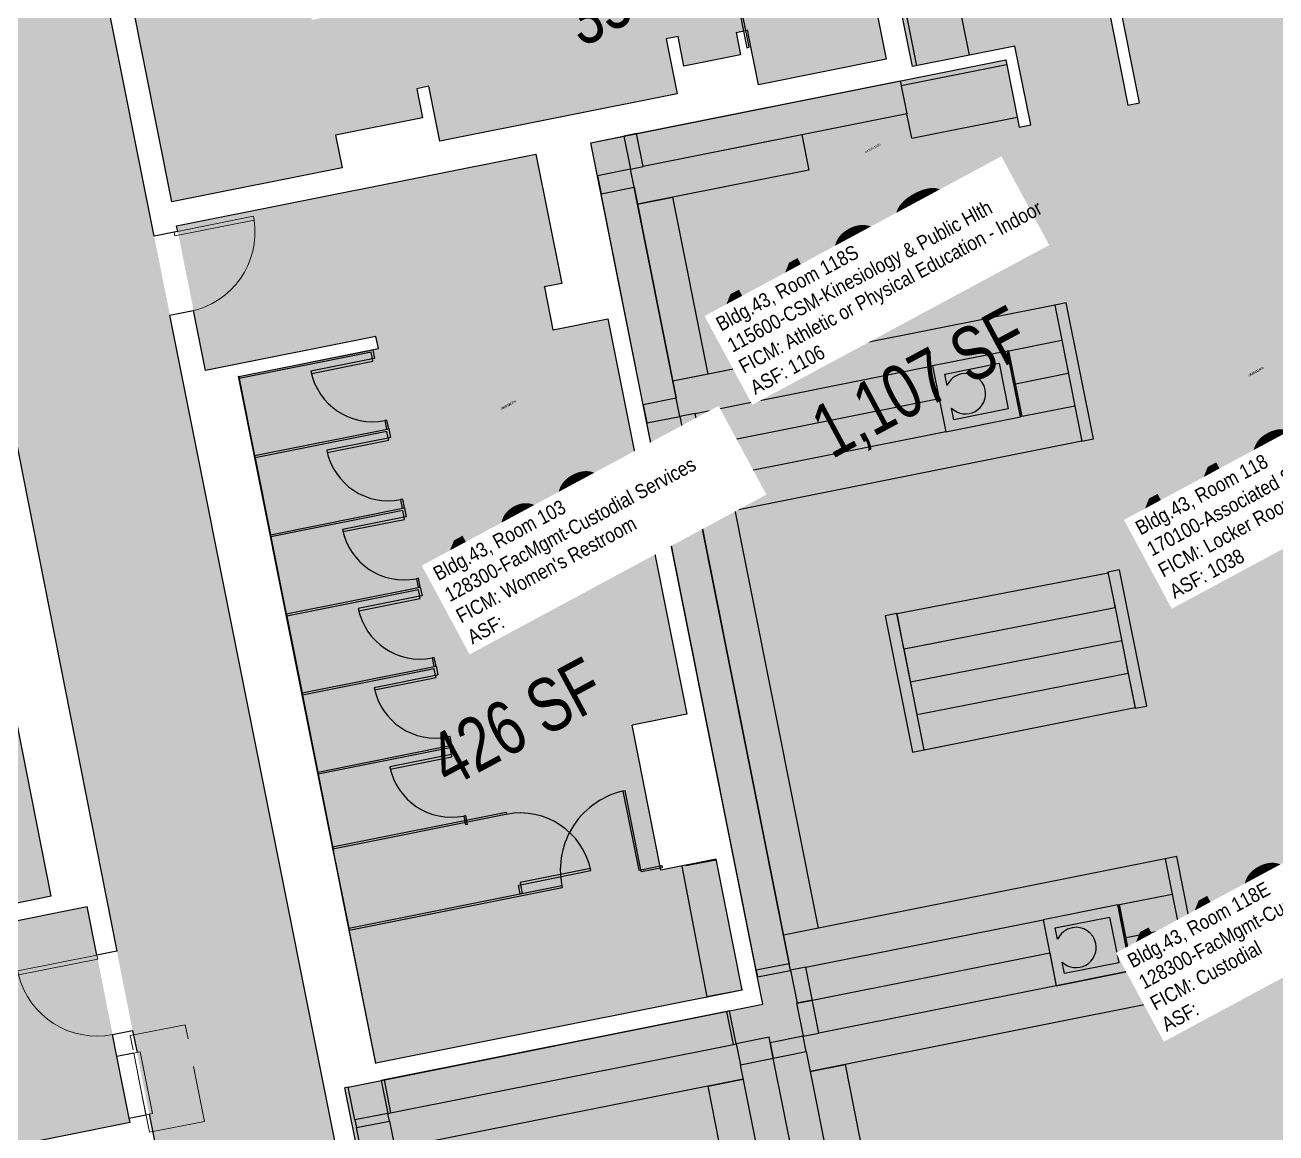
# Model space of a CAD drawing. Header units: inches. Extents: x 69213682 to 69221478, y 27658977 to 27667505.
# Drawn here: x 69215546 to 69216104, y 27663984 to 27664479 of the extents above; entities that cross this region are included whole.
import ezdxf
from ezdxf.enums import TextEntityAlignment as Align

# ---------------------------------------------------------------- set-up
doc = ezdxf.new("R2010")
doc.units = ezdxf.units.IN
doc.header["$LTSCALE"] = 100
doc.header["$MEASUREMENT"] = 0
doc.linetypes.add('DASHED2', pattern=[0.375, 0.25, -0.125])
for name, color, linetype in [('A-DOOR', 2, 'CONTINUOUS'), ('A-FLOR', 3, 'CONTINUOUS'), ('A-IDEN-RNUM', 7, 'CONTINUOUS'), ('A-IDEN-SNUM', 4, 'CONTINUOUS'), ('A-IDEN-VNUM', 4, 'CONTINUOUS'), ('A-WALL', 5, 'CONTINUOUS'), ('AREA-TEXT', 3, 'CONTINUOUS'), ('Rooms-Category-Color', 7, 'CONTINUOUS'), ('Rooms-College-Color', 7, 'CONTINUOUS'), ('Rooms-Department-Color', 7, 'CONTINUOUS'), ('Rooms-Division-Color', 7, 'CONTINUOUS'), ('Rooms-Information', 7, 'CONTINUOUS')]:
    doc.layers.add(name, color=color, linetype=linetype)
doc.styles.add('CP_AREA', font='arial.ttf', dxfattribs={"height": 15})
doc.styles.add('CP_ROOMSNUMBER', font='arial.ttf', dxfattribs={"height": 1})
doc.styles.add('CP_ROOMVNUMBER', font='arial.ttf', dxfattribs={"width": 0.85, "height": 0.075})

# ---------------------------------------------------------------- blocks, each defined once
blk = doc.blocks.new('Single-Flush - 36_ x 84_-1168-BACKGROUND Level 1 Parent View')
at = {"layer": 'A-DOOR', "lineweight": 20}
for p, q in [((16.25, 3.81), (16.25, 39.84)), ((18, 39.84), (16.25, 39.84)), ((18, 3.81), (18, 39.84)), ((18, 3.81), (16.25, 3.81))]:
    blk.add_line(p, q, dxfattribs=at)
at = {"layer": 'A-DOOR', "lineweight": 5}
blk.add_arc((18, 3.81), 36.07, 92.7812, 180, dxfattribs=at)
blk = doc.blocks.new('Overhead-Rolling - 28_X48_ OVERHEAD COILING-1068-BACKGROUND Level 1 Parent View')
at = {"layer": 'A-DOOR', "linetype": 'DASHED2', "lineweight": 5}
for p, q in [((-22, -3.8125), (-22, -28.8125)), ((-22, -3.8125), (22, -3.8125)), ((22, -3.8125), (22, -28.8125)), ((-22, -28.8125), (22, -28.8125))]:
    blk.add_line(p, q, dxfattribs=at)
at = {"layer": 'A-DOOR', "lineweight": 5}
for p, q in [((14, -3.8125), (-14, -3.8125)), ((-14, -3.8125), (-14, -6.8125)), ((14, -6.8125), (14, -3.8125)), ((-14, -6.8125), (14, -6.8125))]:
    blk.add_line(p, q, dxfattribs=at)
blk = doc.blocks.new('Single-Flush - 36_ x 84_-524-BACKGROUND Level 1 Parent View')
at = {"layer": 'A-DOOR', "lineweight": 20}
for p, q in [((16.25, -3.81), (16.25, -39.84)), ((18, -3.81), (16.25, -3.81)), ((18, -3.81), (18, -39.84)), ((18, -39.84), (16.25, -39.84))]:
    blk.add_line(p, q, dxfattribs=at)
at = {"layer": 'A-DOOR', "lineweight": 5}
blk.add_arc((18, -3.81), 36.07, 180, 267.2188, dxfattribs=at)

msp = doc.modelspace()

# ---------------------------------------------------------------- hatches: boundary and pattern name
at = {"layer": 'Rooms-Category-Color', "true_color": 0xadadad}
for points in [[(69215257.78, 27665725.39), (69215235.23, 27665720.89), (69215249.52, 27665649.3), (69215272.08, 27665653.8), (69215273.25, 27665647.92), (69215250.69, 27665643.42), (69215261.27, 27665590.46), (69215283.82, 27665594.97), (69215285, 27665589.08), (69215262.44, 27665584.58), (69215276.73, 27665512.99), (69215299.29, 27665517.49), (69215304.77, 27665490.04), (69215293.98, 27665487.88), (69215335.48, 27665279.98), (69215346.27, 27665282.14), (69215351.75, 27665254.68), (69215340.97, 27665252.53), (69215382.47, 27665044.63), (69215393.26, 27665046.78), (69215398.74, 27665019.32), (69215387.95, 27665017.17), (69215429.45, 27664809.27), (69215440.24, 27664811.43), (69215445.72, 27664783.97), (69215423.17, 27664779.46), (69215437.26, 27664708.86), (69215459.82, 27664713.36), (69215460.99, 27664707.48), (69215438.44, 27664702.97), (69215449.01, 27664650.02), (69215471.56, 27664654.52), (69215472.74, 27664648.64), (69215450.18, 27664644.14), (69215459.68, 27664596.57), (69215479.58, 27664600.55), (69215493.56, 27664529.92), (69215331.29, 27664497.52), (69215342.67, 27664440.53), (69215506.37, 27664472.94), (69215646.39, 27663765.61), (69215724.12, 27663781.13), (69215567.09, 27664567.73), (69215543.08, 27664687.98), (69215734.64, 27664726.22), (69215633.49, 27665232.88), (69215490.48, 27665500.92), (69215485.33, 27665499.89), (69215328.88, 27666283.61), (69215238.66, 27666265.6), (69215182.28, 27666548.03), (69215096.96, 27666531)], [(69215576.87, 27664573.64), (69215611.58, 27664399.77), (69215687.54, 27664414.93), (69215684.62, 27664429.52), (69215723.48, 27664437.27), (69215720.88, 27664450.27), (69215726.27, 27664451.34), (69215731.17, 27664426.83), (69215837.08, 27664447.97), (69215832.19, 27664472.49), (69215837.46, 27664473.54), (69215840.1, 27664460.3), (69215865.34, 27664465.34), (69215863.34, 27664475.39), (69215868.49, 27664476.42), (69215873.36, 27664452.02), (69215930.42, 27664463.42), (69215898.66, 27664622.51), (69215666.13, 27664576.09), (69215684.7, 27664483.06), (69215674.04, 27664480.94), (69215652.52, 27664588.74)], [(69215377.75, 27664438.17), (69215399.05, 27664331.5), (69215387.28, 27664329.15), (69215391.75, 27664306.59), (69215367.95, 27664301.88), (69215398.35, 27664149.61), (69215421.89, 27664154.31), (69215427.38, 27664126.85), (69215403.54, 27664122.14), (69215415.51, 27664061.72), (69215557.74, 27664089.89), (69215496.84, 27664397.4), (69215436.55, 27664385.84), (69215435.58, 27664390.75), (69215510.39, 27664405.68), (69215506.29, 27664426.41), (69215515.23, 27664428.18), (69215508.24, 27664463.5)], [(69215613.71, 27664389.1), (69215626.61, 27664324.5), (69215702.67, 27664339.69), (69215703.75, 27664334.29), (69215641.33, 27664321.96), (69215702.65, 27664015.41), (69215866.13, 27664048.04), (69215854.45, 27664106.51), (69215829.86, 27664101.6), (69215816.94, 27664166.33), (69215841.35, 27664171.2), (69215806.14, 27664347.59), (69215781.6, 27664342.7), (69215777.78, 27664361.82), (69215785.61, 27664363.38), (69215774.08, 27664421.12)]]:
    msp.add_hatch(color=253, dxfattribs=at).paths.add_polyline_path(points)
at = {"layer": 'Rooms-Category-Color', "true_color": 0xfbafa2}
msp.add_hatch(color=21, dxfattribs=at).paths.add_polyline_path([(69215738.63, 27663755.06), (69215688.84, 27664004.49), (69215875.35, 27664041.73), (69215798.61, 27664426.14), (69215983.73, 27664463.1), (69215989.7, 27664433.17), (69215994.85, 27664434.2), (69215987.85, 27664469.27), (69215942.04, 27664460.13), (69215885.58, 27664742.91), (69215974.82, 27664760.72), (69216038.28, 27664442.87), (69216043.43, 27664443.9), (69215992.11, 27664700.95), (69215979.97, 27664761.75), (69216151.77, 27664796.04), (69216222.62, 27664810.19), (69216234.76, 27664749.39), (69216055.53, 27664713.62), (69216055.41, 27664713.59), (69216073.45, 27664623.25), (69216092.09, 27664626.97), (69216129.48, 27664439.67), (69216110.73, 27664435.92)])
at = {"layer": 'Rooms-Category-Color', "true_color": 0xffe090}
msp.add_hatch(color=41, dxfattribs=at).paths.add_polyline_path([(69216110.73, 27664435.92), (69216127.47, 27664352.07), (69216145.87, 27664355.75), (69216151.06, 27664329.75), (69216132.65, 27664326.08), (69216133.73, 27664320.69), (69216152.14, 27664324.36), (69216157.33, 27664298.37), (69216138.92, 27664294.69), (69216139.99, 27664289.36), (69216174.09, 27664296.17), (69216188.77, 27664222.6), (69216154.67, 27664215.79), (69216155.81, 27664210.41), (69216189.72, 27664217.17), (69216200.64, 27664154.38), (69216168.48, 27664147.91), (69216169.55, 27664142.52), (69216201.59, 27664148.91), (69216228.58, 27664013.7), (69216135.51, 27663995.12), (69216149.58, 27663924.63), (69216179.67, 27663930.64), (69216195.57, 27663850.99), (69216093.88, 27663830.69), (69216063.89, 27663980.95), (69216021.72, 27663972.53), (69216022.75, 27663967.38), (69216059.77, 27663974.77), (69216089.34, 27663826.6), (69215738.63, 27663755.06)])
at = {"layer": 'Rooms-Category-Color', "true_color": 0xe3c5e1}
msp.add_hatch(color=254, dxfattribs=at).paths.add_polyline_path([(69214484.46, 27664240.77), (69214602.32, 27663650.42), (69215243.45, 27663778.41), (69215216.64, 27663913.78), (69215592.92, 27663988.9), (69215573.83, 27664085.3), (69215035.43, 27663978.69), (69215001.98, 27664146.26), (69214896.07, 27664125.11), (69214855.74, 27664327.13), (69214690.99, 27664294.24), (69214693.34, 27664282.47)])
at = {"layer": 'Rooms-College-Color', "true_color": 0xadadad}
for points in [[(69215257.78, 27665725.39), (69215235.23, 27665720.89), (69215249.52, 27665649.3), (69215272.08, 27665653.8), (69215273.25, 27665647.92), (69215250.69, 27665643.42), (69215261.27, 27665590.46), (69215283.82, 27665594.97), (69215285, 27665589.08), (69215262.44, 27665584.58), (69215276.73, 27665512.99), (69215299.29, 27665517.49), (69215304.77, 27665490.04), (69215293.98, 27665487.88), (69215335.48, 27665279.98), (69215346.27, 27665282.14), (69215351.75, 27665254.68), (69215340.97, 27665252.53), (69215382.47, 27665044.63), (69215393.26, 27665046.78), (69215398.74, 27665019.32), (69215387.95, 27665017.17), (69215429.45, 27664809.27), (69215440.24, 27664811.43), (69215445.72, 27664783.97), (69215423.17, 27664779.46), (69215437.26, 27664708.86), (69215459.82, 27664713.36), (69215460.99, 27664707.48), (69215438.44, 27664702.97), (69215449.01, 27664650.02), (69215471.56, 27664654.52), (69215472.74, 27664648.64), (69215450.18, 27664644.14), (69215459.68, 27664596.57), (69215479.58, 27664600.55), (69215493.56, 27664529.92), (69215331.29, 27664497.52), (69215342.67, 27664440.53), (69215506.37, 27664472.94), (69215646.39, 27663765.61), (69215724.12, 27663781.13), (69215567.09, 27664567.73), (69215543.08, 27664687.98), (69215734.64, 27664726.22), (69215633.49, 27665232.88), (69215490.48, 27665500.92), (69215485.33, 27665499.89), (69215328.88, 27666283.61), (69215238.66, 27666265.6), (69215182.28, 27666548.03), (69215096.96, 27666531)], [(69215576.87, 27664573.64), (69215611.58, 27664399.77), (69215687.54, 27664414.93), (69215684.62, 27664429.52), (69215723.48, 27664437.27), (69215720.88, 27664450.27), (69215726.27, 27664451.34), (69215731.17, 27664426.83), (69215837.08, 27664447.97), (69215832.19, 27664472.49), (69215837.46, 27664473.54), (69215840.1, 27664460.3), (69215865.34, 27664465.34), (69215863.34, 27664475.39), (69215868.49, 27664476.42), (69215873.36, 27664452.02), (69215930.42, 27664463.42), (69215898.66, 27664622.51), (69215666.13, 27664576.09), (69215684.7, 27664483.06), (69215674.04, 27664480.94), (69215652.52, 27664588.74)], [(69215377.75, 27664438.17), (69215399.05, 27664331.5), (69215387.28, 27664329.15), (69215391.75, 27664306.59), (69215367.95, 27664301.88), (69215398.35, 27664149.61), (69215421.89, 27664154.31), (69215427.38, 27664126.85), (69215403.54, 27664122.14), (69215415.51, 27664061.72), (69215557.74, 27664089.89), (69215496.84, 27664397.4), (69215436.55, 27664385.84), (69215435.58, 27664390.75), (69215510.39, 27664405.68), (69215506.29, 27664426.41), (69215515.23, 27664428.18), (69215508.24, 27664463.5)], [(69216110.73, 27664435.92), (69216127.47, 27664352.07), (69216145.87, 27664355.75), (69216151.06, 27664329.75), (69216132.65, 27664326.08), (69216133.73, 27664320.69), (69216152.14, 27664324.36), (69216157.33, 27664298.37), (69216138.92, 27664294.69), (69216139.99, 27664289.36), (69216174.09, 27664296.17), (69216188.77, 27664222.6), (69216154.67, 27664215.79), (69216155.81, 27664210.41), (69216189.72, 27664217.17), (69216200.64, 27664154.38), (69216168.48, 27664147.91), (69216169.55, 27664142.52), (69216201.59, 27664148.91), (69216228.58, 27664013.7), (69216135.51, 27663995.12), (69216149.58, 27663924.63), (69216179.67, 27663930.64), (69216195.57, 27663850.99), (69216093.88, 27663830.69), (69216063.89, 27663980.95), (69216021.72, 27663972.53), (69216022.75, 27663967.38), (69216059.77, 27663974.77), (69216089.34, 27663826.6), (69215738.63, 27663755.06)], [(69215613.71, 27664389.1), (69215626.61, 27664324.5), (69215702.67, 27664339.69), (69215703.75, 27664334.29), (69215641.33, 27664321.96), (69215702.65, 27664015.41), (69215866.13, 27664048.04), (69215854.45, 27664106.51), (69215829.86, 27664101.6), (69215816.94, 27664166.33), (69215841.35, 27664171.2), (69215806.14, 27664347.59), (69215781.6, 27664342.7), (69215777.78, 27664361.82), (69215785.61, 27664363.38), (69215774.08, 27664421.12)], [(69214484.46, 27664240.77), (69214602.32, 27663650.42), (69215243.45, 27663778.41), (69215216.64, 27663913.78), (69215592.92, 27663988.9), (69215573.83, 27664085.3), (69215035.43, 27663978.69), (69215001.98, 27664146.26), (69214896.07, 27664125.11), (69214855.74, 27664327.13), (69214690.99, 27664294.24), (69214693.34, 27664282.47)]]:
    msp.add_hatch(color=253, dxfattribs=at).paths.add_polyline_path(points)
at = {"layer": 'Rooms-College-Color', "true_color": 0xffe090}
msp.add_hatch(color=41, dxfattribs=at).paths.add_polyline_path([(69215738.63, 27663755.06), (69215688.84, 27664004.49), (69215875.35, 27664041.73), (69215798.61, 27664426.14), (69215983.73, 27664463.1), (69215989.7, 27664433.17), (69215994.85, 27664434.2), (69215987.85, 27664469.27), (69215942.04, 27664460.13), (69215885.58, 27664742.91), (69215974.82, 27664760.72), (69216038.28, 27664442.87), (69216043.43, 27664443.9), (69215992.11, 27664700.95), (69215979.97, 27664761.75), (69216151.77, 27664796.04), (69216222.62, 27664810.19), (69216234.76, 27664749.39), (69216055.53, 27664713.62), (69216055.41, 27664713.59), (69216073.45, 27664623.25), (69216092.09, 27664626.97), (69216129.48, 27664439.67), (69216110.73, 27664435.92)])
at = {"layer": 'Rooms-Department-Color', "true_color": 0xacacac}
for points in [[(69215257.78, 27665725.39), (69215235.23, 27665720.89), (69215249.52, 27665649.3), (69215272.08, 27665653.8), (69215273.25, 27665647.92), (69215250.69, 27665643.42), (69215261.27, 27665590.46), (69215283.82, 27665594.97), (69215285, 27665589.08), (69215262.44, 27665584.58), (69215276.73, 27665512.99), (69215299.29, 27665517.49), (69215304.77, 27665490.04), (69215293.98, 27665487.88), (69215335.48, 27665279.98), (69215346.27, 27665282.14), (69215351.75, 27665254.68), (69215340.97, 27665252.53), (69215382.47, 27665044.63), (69215393.26, 27665046.78), (69215398.74, 27665019.32), (69215387.95, 27665017.17), (69215429.45, 27664809.27), (69215440.24, 27664811.43), (69215445.72, 27664783.97), (69215423.17, 27664779.46), (69215437.26, 27664708.86), (69215459.82, 27664713.36), (69215460.99, 27664707.48), (69215438.44, 27664702.97), (69215449.01, 27664650.02), (69215471.56, 27664654.52), (69215472.74, 27664648.64), (69215450.18, 27664644.14), (69215459.68, 27664596.57), (69215479.58, 27664600.55), (69215493.56, 27664529.92), (69215331.29, 27664497.52), (69215342.67, 27664440.53), (69215506.37, 27664472.94), (69215646.39, 27663765.61), (69215724.12, 27663781.13), (69215567.09, 27664567.73), (69215543.08, 27664687.98), (69215734.64, 27664726.22), (69215633.49, 27665232.88), (69215490.48, 27665500.92), (69215485.33, 27665499.89), (69215328.88, 27666283.61), (69215238.66, 27666265.6), (69215182.28, 27666548.03), (69215096.96, 27666531)], [(69215576.87, 27664573.64), (69215611.58, 27664399.77), (69215687.54, 27664414.93), (69215684.62, 27664429.52), (69215723.48, 27664437.27), (69215720.88, 27664450.27), (69215726.27, 27664451.34), (69215731.17, 27664426.83), (69215837.08, 27664447.97), (69215832.19, 27664472.49), (69215837.46, 27664473.54), (69215840.1, 27664460.3), (69215865.34, 27664465.34), (69215863.34, 27664475.39), (69215868.49, 27664476.42), (69215873.36, 27664452.02), (69215930.42, 27664463.42), (69215898.66, 27664622.51), (69215666.13, 27664576.09), (69215684.7, 27664483.06), (69215674.04, 27664480.94), (69215652.52, 27664588.74)], [(69215377.75, 27664438.17), (69215399.05, 27664331.5), (69215387.28, 27664329.15), (69215391.75, 27664306.59), (69215367.95, 27664301.88), (69215398.35, 27664149.61), (69215421.89, 27664154.31), (69215427.38, 27664126.85), (69215403.54, 27664122.14), (69215415.51, 27664061.72), (69215557.74, 27664089.89), (69215496.84, 27664397.4), (69215436.55, 27664385.84), (69215435.58, 27664390.75), (69215510.39, 27664405.68), (69215506.29, 27664426.41), (69215515.23, 27664428.18), (69215508.24, 27664463.5)], [(69215613.71, 27664389.1), (69215626.61, 27664324.5), (69215702.67, 27664339.69), (69215703.75, 27664334.29), (69215641.33, 27664321.96), (69215702.65, 27664015.41), (69215866.13, 27664048.04), (69215854.45, 27664106.51), (69215829.86, 27664101.6), (69215816.94, 27664166.33), (69215841.35, 27664171.2), (69215806.14, 27664347.59), (69215781.6, 27664342.7), (69215777.78, 27664361.82), (69215785.61, 27664363.38), (69215774.08, 27664421.12)]]:
    msp.add_hatch(color=253, dxfattribs=at).paths.add_polyline_path(points)
at = {"layer": 'Rooms-Department-Color', "true_color": 0xffe090}
msp.add_hatch(color=41, dxfattribs=at).paths.add_polyline_path([(69215738.63, 27663755.06), (69215688.84, 27664004.49), (69215875.35, 27664041.73), (69215798.61, 27664426.14), (69215983.73, 27664463.1), (69215989.7, 27664433.17), (69215994.85, 27664434.2), (69215987.85, 27664469.27), (69215942.04, 27664460.13), (69215885.58, 27664742.91), (69215974.82, 27664760.72), (69216038.28, 27664442.87), (69216043.43, 27664443.9), (69215992.11, 27664700.95), (69215979.97, 27664761.75), (69216151.77, 27664796.04), (69216222.62, 27664810.19), (69216234.76, 27664749.39), (69216055.53, 27664713.62), (69216055.41, 27664713.59), (69216073.45, 27664623.25), (69216092.09, 27664626.97), (69216129.48, 27664439.67), (69216110.73, 27664435.92)])
at = {"layer": 'Rooms-Department-Color', "true_color": 0x604aed}
for points in [[(69216110.73, 27664435.92), (69216127.47, 27664352.07), (69216145.87, 27664355.75), (69216151.06, 27664329.75), (69216132.65, 27664326.08), (69216133.73, 27664320.69), (69216152.14, 27664324.36), (69216157.33, 27664298.37), (69216138.92, 27664294.69), (69216139.99, 27664289.36), (69216174.09, 27664296.17), (69216188.77, 27664222.6), (69216154.67, 27664215.79), (69216155.81, 27664210.41), (69216189.72, 27664217.17), (69216200.64, 27664154.38), (69216168.48, 27664147.91), (69216169.55, 27664142.52), (69216201.59, 27664148.91), (69216228.58, 27664013.7), (69216135.51, 27663995.12), (69216149.58, 27663924.63), (69216179.67, 27663930.64), (69216195.57, 27663850.99), (69216093.88, 27663830.69), (69216063.89, 27663980.95), (69216021.72, 27663972.53), (69216022.75, 27663967.38), (69216059.77, 27663974.77), (69216089.34, 27663826.6), (69215738.63, 27663755.06)], [(69214484.46, 27664240.77), (69214602.32, 27663650.42), (69215243.45, 27663778.41), (69215216.64, 27663913.78), (69215592.92, 27663988.9), (69215573.83, 27664085.3), (69215035.43, 27663978.69), (69215001.98, 27664146.26), (69214896.07, 27664125.11), (69214855.74, 27664327.13), (69214690.99, 27664294.24), (69214693.34, 27664282.47)]]:
    msp.add_hatch(color=173, dxfattribs=at).paths.add_polyline_path(points)
at = {"layer": 'Rooms-Division-Color', "true_color": 0xadadad}
for points in [[(69215257.78, 27665725.39), (69215235.23, 27665720.89), (69215249.52, 27665649.3), (69215272.08, 27665653.8), (69215273.25, 27665647.92), (69215250.69, 27665643.42), (69215261.27, 27665590.46), (69215283.82, 27665594.97), (69215285, 27665589.08), (69215262.44, 27665584.58), (69215276.73, 27665512.99), (69215299.29, 27665517.49), (69215304.77, 27665490.04), (69215293.98, 27665487.88), (69215335.48, 27665279.98), (69215346.27, 27665282.14), (69215351.75, 27665254.68), (69215340.97, 27665252.53), (69215382.47, 27665044.63), (69215393.26, 27665046.78), (69215398.74, 27665019.32), (69215387.95, 27665017.17), (69215429.45, 27664809.27), (69215440.24, 27664811.43), (69215445.72, 27664783.97), (69215423.17, 27664779.46), (69215437.26, 27664708.86), (69215459.82, 27664713.36), (69215460.99, 27664707.48), (69215438.44, 27664702.97), (69215449.01, 27664650.02), (69215471.56, 27664654.52), (69215472.74, 27664648.64), (69215450.18, 27664644.14), (69215459.68, 27664596.57), (69215479.58, 27664600.55), (69215493.56, 27664529.92), (69215331.29, 27664497.52), (69215342.67, 27664440.53), (69215506.37, 27664472.94), (69215646.39, 27663765.61), (69215724.12, 27663781.13), (69215567.09, 27664567.73), (69215543.08, 27664687.98), (69215734.64, 27664726.22), (69215633.49, 27665232.88), (69215490.48, 27665500.92), (69215485.33, 27665499.89), (69215328.88, 27666283.61), (69215238.66, 27666265.6), (69215182.28, 27666548.03), (69215096.96, 27666531)], [(69215576.87, 27664573.64), (69215611.58, 27664399.77), (69215687.54, 27664414.93), (69215684.62, 27664429.52), (69215723.48, 27664437.27), (69215720.88, 27664450.27), (69215726.27, 27664451.34), (69215731.17, 27664426.83), (69215837.08, 27664447.97), (69215832.19, 27664472.49), (69215837.46, 27664473.54), (69215840.1, 27664460.3), (69215865.34, 27664465.34), (69215863.34, 27664475.39), (69215868.49, 27664476.42), (69215873.36, 27664452.02), (69215930.42, 27664463.42), (69215898.66, 27664622.51), (69215666.13, 27664576.09), (69215684.7, 27664483.06), (69215674.04, 27664480.94), (69215652.52, 27664588.74)], [(69215377.75, 27664438.17), (69215399.05, 27664331.5), (69215387.28, 27664329.15), (69215391.75, 27664306.59), (69215367.95, 27664301.88), (69215398.35, 27664149.61), (69215421.89, 27664154.31), (69215427.38, 27664126.85), (69215403.54, 27664122.14), (69215415.51, 27664061.72), (69215557.74, 27664089.89), (69215496.84, 27664397.4), (69215436.55, 27664385.84), (69215435.58, 27664390.75), (69215510.39, 27664405.68), (69215506.29, 27664426.41), (69215515.23, 27664428.18), (69215508.24, 27664463.5)], [(69215613.71, 27664389.1), (69215626.61, 27664324.5), (69215702.67, 27664339.69), (69215703.75, 27664334.29), (69215641.33, 27664321.96), (69215702.65, 27664015.41), (69215866.13, 27664048.04), (69215854.45, 27664106.51), (69215829.86, 27664101.6), (69215816.94, 27664166.33), (69215841.35, 27664171.2), (69215806.14, 27664347.59), (69215781.6, 27664342.7), (69215777.78, 27664361.82), (69215785.61, 27664363.38), (69215774.08, 27664421.12)]]:
    msp.add_hatch(color=253, dxfattribs=at).paths.add_polyline_path(points)
at = {"layer": 'Rooms-Division-Color', "true_color": 0xffe090}
msp.add_hatch(color=41, dxfattribs=at).paths.add_polyline_path([(69215738.63, 27663755.06), (69215688.84, 27664004.49), (69215875.35, 27664041.73), (69215798.61, 27664426.14), (69215983.73, 27664463.1), (69215989.7, 27664433.17), (69215994.85, 27664434.2), (69215987.85, 27664469.27), (69215942.04, 27664460.13), (69215885.58, 27664742.91), (69215974.82, 27664760.72), (69216038.28, 27664442.87), (69216043.43, 27664443.9), (69215992.11, 27664700.95), (69215979.97, 27664761.75), (69216151.77, 27664796.04), (69216222.62, 27664810.19), (69216234.76, 27664749.39), (69216055.53, 27664713.62), (69216055.41, 27664713.59), (69216073.45, 27664623.25), (69216092.09, 27664626.97), (69216129.48, 27664439.67), (69216110.73, 27664435.92)])
at = {"layer": 'Rooms-Division-Color', "true_color": 0x604aed}
for points in [[(69216110.73, 27664435.92), (69216127.47, 27664352.07), (69216145.87, 27664355.75), (69216151.06, 27664329.75), (69216132.65, 27664326.08), (69216133.73, 27664320.69), (69216152.14, 27664324.36), (69216157.33, 27664298.37), (69216138.92, 27664294.69), (69216139.99, 27664289.36), (69216174.09, 27664296.17), (69216188.77, 27664222.6), (69216154.67, 27664215.79), (69216155.81, 27664210.41), (69216189.72, 27664217.17), (69216200.64, 27664154.38), (69216168.48, 27664147.91), (69216169.55, 27664142.52), (69216201.59, 27664148.91), (69216228.58, 27664013.7), (69216135.51, 27663995.12), (69216149.58, 27663924.63), (69216179.67, 27663930.64), (69216195.57, 27663850.99), (69216093.88, 27663830.69), (69216063.89, 27663980.95), (69216021.72, 27663972.53), (69216022.75, 27663967.38), (69216059.77, 27663974.77), (69216089.34, 27663826.6), (69215738.63, 27663755.06)], [(69214484.46, 27664240.77), (69214602.32, 27663650.42), (69215243.45, 27663778.41), (69215216.64, 27663913.78), (69215592.92, 27663988.9), (69215573.83, 27664085.3), (69215035.43, 27663978.69), (69215001.98, 27664146.26), (69214896.07, 27664125.11), (69214855.74, 27664327.13), (69214690.99, 27664294.24), (69214693.34, 27664282.47)]]:
    msp.add_hatch(color=173, dxfattribs=at).paths.add_polyline_path(points)

# ---------------------------------------------------------------- linework, layer by layer
at = {"layer": 'A-FLOR'}
for p, q in [((69215967.53, 27664465.22), (69215958.14, 27664512.29)), ((69215944, 27664460.52), (69215934.6, 27664507.59)), ((69215862.72, 27664496.03), (69215868.2, 27664468.57)), ((69215869.18, 27664468.77), (69215863.7, 27664496.23)), ((69215868.2, 27664468.57), (69215869.18, 27664468.77)), ((69215937.05, 27664451.74), (69215984.12, 27664461.13)), ((69215941.74, 27664428.2), (69215939.59, 27664438.99)), ((69215941.74, 27664428.2), (69215988.82, 27664437.6)), ((69215798.61, 27664426.14), (69215818.98, 27664430.21)), ((69215818.98, 27664430.21), (69215813.34, 27664429.08)), ((69215813.34, 27664429.08), (69215816.28, 27664414.36)), ((69215892.75, 27664429.63), (69215821.92, 27664415.48)), ((69215892.75, 27664429.63), (69215895.88, 27664413.94)), ((69215816.26, 27664414.36), (69215801.55, 27664411.42)), ((69215801.55, 27664411.42), (69215803.16, 27664403.34)), ((69215816.28, 27664414.36), (69215816.26, 27664414.36)), ((69215817.88, 27664406.28), (69215816.26, 27664414.36)), ((69215816.28, 27664414.36), (69215821.92, 27664415.48)), ((69215895.88, 27664413.94), (69215819.4, 27664398.67)), ((69215821.92, 27664415.48), (69215821.91, 27664415.5)), ((69215803.16, 27664403.34), (69215817.88, 27664406.28)), ((69215819.4, 27664398.67), (69215817.88, 27664406.28)), ((69215819.41, 27664398.67), (69215835.1, 27664401.8)), ((69215850.86, 27664322.86), (69215835.1, 27664401.8)), ((69215835.17, 27664319.73), (69215819.41, 27664398.67)), ((69216005.56, 27664353.74), (69215835.17, 27664319.73)), ((69215641.48, 27664321.86), (69215701.3, 27664333.8)), ((69215700.51, 27664332.63), (69215641.67, 27664320.88)), ((69215701.1, 27664329.68), (69215700.51, 27664332.63)), ((69215701.3, 27664333.8), (69215702.08, 27664329.88)), ((69215985.15, 27664333.35), (69215984.39, 27664333.2)), ((69215984.66, 27664332.62), (69215984.51, 27664332.59)), ((69215990.29, 27664304.42), (69215984.66, 27664332.62)), ((69215701.1, 27664329.68), (69215673.64, 27664324.2)), ((69215673.84, 27664323.22), (69215701.29, 27664328.7)), ((69215702.08, 27664329.88), (69215701.1, 27664329.68)), ((69215701.29, 27664328.7), (69215701.1, 27664329.68)), ((69215641.67, 27664320.88), (69215641.48, 27664321.86)), ((69215641.48, 27664321.86), (69215641.67, 27664320.88)), ((69215641.67, 27664320.88), (69215648.52, 27664286.56)), ((69215673.64, 27664324.2), (69215673.84, 27664323.22)), ((69215850.86, 27664322.86), (69215835.17, 27664319.73)), ((69215988.09, 27664318.64), (69216011.62, 27664323.34)), ((69215838.3, 27664304.04), (69215835.17, 27664319.73)), ((69215836.67, 27664312.12), (69215821.96, 27664309.19)), ((69215838.29, 27664304.03), (69215836.67, 27664312.12)), ((69215953.99, 27664311.83), (69215848.08, 27664290.69)), ((69215821.96, 27664309.19), (69215823.58, 27664301.1)), ((69215845.14, 27664305.4), (69215838.3, 27664304.04)), ((69215990.14, 27664304.39), (69215990.29, 27664304.42)), ((69215707.56, 27664302.42), (69215706.58, 27664302.23)), ((69215706.58, 27664302.23), (69215707.36, 27664298.3)), ((69215708.34, 27664298.5), (69215707.56, 27664302.42)), ((69215823.58, 27664301.1), (69215838.29, 27664304.03)), ((69215838.3, 27664304.04), (69215841.26, 27664289.23)), ((69215991.03, 27664303.93), (69215990.26, 27664303.78)), ((69215648.52, 27664286.56), (69215708.34, 27664298.5)), ((69215707.56, 27664297.32), (69215648.72, 27664285.58)), ((69215708.15, 27664294.38), (69215680.69, 27664288.9)), ((69215680.88, 27664287.92), (69215708.34, 27664293.4)), ((69215708.34, 27664298.5), (69215707.36, 27664298.3)), ((69215708.15, 27664294.38), (69215707.56, 27664297.32)), ((69215709.13, 27664294.58), (69215708.15, 27664294.38)), ((69215708.34, 27664293.4), (69215708.15, 27664294.38)), ((69215708.34, 27664298.5), (69215709.13, 27664294.58)), ((69216017.69, 27664292.94), (69215863, 27664262.06)), ((69215680.69, 27664288.9), (69215680.88, 27664287.92)), ((69215841.26, 27664289.23), (69215848.09, 27664290.6)), ((69215848.09, 27664290.6), (69215841.26, 27664289.23)), ((69215841.26, 27664289.23), (69215844.18, 27664274.62)), ((69215648.72, 27664285.58), (69215648.52, 27664286.56)), ((69215648.52, 27664286.56), (69215648.72, 27664285.58)), ((69215648.72, 27664285.58), (69215655.57, 27664251.25)), ((69215900.21, 27664075.67), (69215859.87, 27664277.75)), ((69215863, 27664262.06), (69215859.87, 27664277.75)), ((69215844.16, 27664274.61), (69215829.45, 27664271.68)), ((69215829.45, 27664271.68), (69215830.04, 27664268.73)), ((69215844.76, 27664271.63), (69215844.16, 27664274.61)), ((69215844.18, 27664274.62), (69215851.01, 27664275.98)), ((69215884.52, 27664072.54), (69215844.18, 27664274.62)), ((69215844.75, 27664271.63), (69215844.76, 27664271.63)), ((69215714.61, 27664267.12), (69215713.63, 27664266.92)), ((69215713.63, 27664266.92), (69215714.41, 27664263)), ((69215715.39, 27664263.2), (69215714.61, 27664267.12)), ((69215655.57, 27664251.25), (69215715.39, 27664263.2)), ((69215714.61, 27664262.02), (69215655.77, 27664250.27)), ((69215715.39, 27664263.2), (69215714.41, 27664263)), ((69215715.19, 27664259.08), (69215714.61, 27664262.02)), ((69215715.39, 27664263.2), (69215716.17, 27664259.27)), ((69215715.19, 27664259.08), (69215687.74, 27664253.6)), ((69215687.93, 27664252.62), (69215715.39, 27664258.1)), ((69215716.17, 27664259.27), (69215715.19, 27664259.08)), ((69215715.39, 27664258.1), (69215715.19, 27664259.08)), ((69215655.77, 27664250.27), (69215655.57, 27664251.25)), ((69215655.57, 27664251.25), (69215655.77, 27664250.27)), ((69215655.77, 27664250.27), (69215662.62, 27664215.95)), ((69215687.74, 27664253.6), (69215687.93, 27664252.62)), ((69215721.66, 27664231.81), (69215720.68, 27664231.62)), ((69215720.68, 27664231.62), (69215721.46, 27664227.7)), ((69215722.44, 27664227.89), (69215721.66, 27664231.81)), ((69215935.24, 27664216.04), (69216029.41, 27664234.23)), ((69215662.62, 27664215.95), (69215722.44, 27664227.89)), ((69215721.65, 27664226.72), (69215662.82, 27664214.97)), ((69215722.44, 27664227.89), (69215721.46, 27664227.7)), ((69215722.24, 27664223.77), (69215721.65, 27664226.72)), ((69215722.44, 27664227.89), (69215723.22, 27664223.97)), ((69215722.24, 27664223.77), (69215694.78, 27664218.29)), ((69215694.98, 27664217.31), (69215722.44, 27664222.79)), ((69215723.22, 27664223.97), (69215722.24, 27664223.77)), ((69215722.44, 27664222.79), (69215722.24, 27664223.77)), ((69216031.95, 27664221.53), (69216032.48, 27664218.78)), ((69215662.82, 27664214.97), (69215662.62, 27664215.95)), ((69215662.62, 27664215.95), (69215662.82, 27664214.97)), ((69215662.82, 27664214.97), (69215669.67, 27664180.65)), ((69215694.78, 27664218.29), (69215694.98, 27664217.31)), ((69215938.27, 27664200.33), (69215935.24, 27664216.04)), ((69215941.26, 27664185.58), (69216035.46, 27664204.08)), ((69215938.27, 27664200.33), (69215954.66, 27664203.49)), ((69215669.67, 27664180.65), (69215729.49, 27664192.59)), ((69215728.7, 27664196.51), (69215727.72, 27664196.32)), ((69215727.72, 27664196.32), (69215728.51, 27664192.39)), ((69215729.49, 27664192.59), (69215728.51, 27664192.39)), ((69215729.49, 27664192.59), (69215728.7, 27664196.51)), ((69215729.49, 27664192.59), (69215730.27, 27664188.67)), ((69215728.7, 27664191.41), (69215669.86, 27664179.67)), ((69215729.29, 27664188.47), (69215701.83, 27664182.99)), ((69215702.03, 27664182.01), (69215729.48, 27664187.49)), ((69215729.29, 27664188.47), (69215728.7, 27664191.41)), ((69215730.27, 27664188.67), (69215729.29, 27664188.47)), ((69215729.48, 27664187.49), (69215729.29, 27664188.47)), ((69216038.35, 27664189.36), (69216041.43, 27664173.96)), ((69215701.83, 27664182.99), (69215702.03, 27664182.01)), ((69215669.86, 27664179.67), (69215669.67, 27664180.65)), ((69215669.67, 27664180.65), (69215669.86, 27664179.67)), ((69215669.86, 27664179.67), (69215676.71, 27664145.34)), ((69216041.43, 27664173.96), (69215947.29, 27664155.17)), ((69215735.75, 27664161.21), (69215734.77, 27664161.01)), ((69215734.77, 27664161.01), (69215735.55, 27664157.09)), ((69215736.53, 27664157.29), (69215735.75, 27664161.21)), ((69215676.71, 27664145.34), (69215736.53, 27664157.29)), ((69215735.75, 27664156.11), (69215676.91, 27664144.36)), ((69215736.53, 27664157.29), (69215735.55, 27664157.09)), ((69215736.34, 27664153.17), (69215735.75, 27664156.11)), ((69215737.32, 27664153.36), (69215736.34, 27664153.17)), ((69215736.53, 27664157.29), (69215737.32, 27664153.36)), ((69215947.29, 27664155.17), (69215947.27, 27664155.27)), ((69215736.34, 27664153.17), (69215708.88, 27664147.69)), ((69215709.07, 27664146.7), (69215736.53, 27664152.19)), ((69215736.53, 27664152.19), (69215736.34, 27664153.17)), ((69215676.91, 27664144.36), (69215676.71, 27664145.34)), ((69215676.71, 27664145.34), (69215676.91, 27664144.36)), ((69215676.91, 27664144.36), (69215683.76, 27664110.04)), ((69215708.88, 27664147.69), (69215709.07, 27664146.7)), ((69215813.87, 27664137.03), (69215812.89, 27664136.84)), ((69215812.89, 27664136.84), (69215819.94, 27664101.53)), ((69215820.92, 27664101.73), (69215813.87, 27664137.03)), ((69215683.31, 27664111.99), (69215760.72, 27664127.44)), ((69215759.93, 27664126.27), (69215683.44, 27664111)), ((69215742.8, 27664125.9), (69215741.82, 27664125.71)), ((69215741.82, 27664125.71), (69215742.6, 27664121.79)), ((69215743.58, 27664121.98), (69215742.8, 27664125.9)), ((69215760.92, 27664126.46), (69215759.93, 27664126.27)), ((69215760.72, 27664127.44), (69215760.92, 27664126.46)), ((69215743.58, 27664121.98), (69215742.6, 27664121.79)), ((69215683.25, 27664111.98), (69215683.44, 27664111)), ((69215683.44, 27664111), (69215683.31, 27664111.99)), ((69215683.44, 27664111), (69215690.49, 27664075.69)), ((69215820.92, 27664101.73), (69215830.23, 27664103.59)), ((69215830.23, 27664103.59), (69215830.43, 27664102.61)), ((69215839.21, 27664103.34), (69215850.29, 27664045.03)), ((69215840.93, 27664103.69), (69215854.38, 27664106.24)), ((69216054.9, 27664106.56), (69215884.52, 27664072.54)), ((69215798.36, 27664102.33), (69215766.98, 27664096.06)), ((69215767.18, 27664095.08), (69215798.56, 27664101.35)), ((69215798.56, 27664101.35), (69215798.36, 27664102.33)), ((69215819.94, 27664101.53), (69215820.92, 27664101.73)), ((69215821.11, 27664100.75), (69215820.92, 27664101.73)), ((69215830.43, 27664102.61), (69215821.11, 27664100.75)), ((69215690.49, 27664075.69), (69215785.61, 27664094.68)), ((69215785.81, 27664093.7), (69215690.69, 27664074.71)), ((69215766.2, 27664094.89), (69215767.18, 27664095.08)), ((69215766.98, 27664090.96), (69215766.2, 27664094.89)), ((69215766.98, 27664096.06), (69215767.18, 27664095.08)), ((69215767.18, 27664095.08), (69215767.96, 27664091.16)), ((69215785.61, 27664094.68), (69215785.81, 27664093.7)), ((69215767.96, 27664091.16), (69215766.98, 27664090.96)), ((69216034.5, 27664086.17), (69216033.74, 27664086.02)), ((69216033.97, 27664085.49), (69216033.85, 27664085.46)), ((69216039.6, 27664057.29), (69216033.97, 27664085.49)), ((69215690.49, 27664075.69), (69215690.69, 27664074.71)), ((69215900.21, 27664075.67), (69215884.52, 27664072.54)), ((69216037.42, 27664071.52), (69216060.93, 27664076.21)), ((69215887.64, 27664056.9), (69215884.52, 27664072.54)), ((69215897.44, 27664043.56), (69216003.34, 27664064.7)), ((69215887.04, 27664059.84), (69215887.03, 27664059.84)), ((69215887.63, 27664056.86), (69215887.04, 27664059.84)), ((69216063.9, 27664061.5), (69216006.26, 27664049.99)), ((69215872.32, 27664056.91), (69215872.92, 27664053.92)), ((69215872.92, 27664053.92), (69215887.63, 27664056.86)), ((69215894.5, 27664058.27), (69215887.64, 27664056.9)), ((69215887.64, 27664056.9), (69215890.57, 27664042.19)), ((69216039.48, 27664057.27), (69216039.6, 27664057.29)), ((69215866, 27664048.02), (69215850.29, 27664045.03)), ((69215897.44, 27664043.56), (69215890.4, 27664042.16)), ((69215890.4, 27664042.16), (69215893.34, 27664027.45)), ((69215890.57, 27664042.19), (69215897.44, 27664043.56)), ((69216067.03, 27664045.81), (69215896.47, 27664011.76)), ((69215860.49, 27664038.76), (69215859.26, 27664038.51)), ((69215863.42, 27664024.05), (69215860.49, 27664038.76)), ((69215878.13, 27664026.99), (69215863.42, 27664024.05)), ((69215880, 27664017.66), (69215878.13, 27664026.99)), ((69215893.34, 27664027.45), (69215878.63, 27664024.51)), ((69215893.34, 27664027.45), (69215900.38, 27664028.85)), ((69215894.71, 27664020.59), (69215893.34, 27664027.45)), ((69215862.2, 27664023.8), (69215863.42, 27664024.05)), ((69215863.42, 27664024.05), (69215865.28, 27664014.72)), ((69215878.63, 27664024.51), (69215880, 27664017.66)), ((69215894.7, 27664020.59), (69215894.71, 27664020.59)), ((69215903.49, 27663899.98), (69215879.99, 27664017.66)), ((69215896.47, 27664011.76), (69215912.16, 27664014.89)), ((69215933.89, 27663906.05), (69215912.16, 27664014.89)), ((69215866.55, 27664008.36), (69215711.09, 27663977.32)), ((69215850.86, 27664005.23), (69215866.55, 27664008.36)), ((69215693.24, 27663990.09), (69215690.31, 27664004.78)), ((69215706.28, 27664007.97), (69215705.02, 27664007.72)), ((69215705.02, 27664007.72), (69215707.95, 27663993.02)), ((69215873.09, 27663893.91), (69215850.86, 27664005.23)), ((69215707.95, 27663993.02), (69215693.24, 27663990.09)), ((69215707.95, 27663993.01), (69215709.21, 27663993.26)), ((69215708.63, 27663989.64), (69215707.95, 27663993.02)), ((69215693.24, 27663990.09), (69215693.91, 27663986.7)), ((69215693.91, 27663986.7), (69215693.92, 27663986.7))]:
    msp.add_line(p, q, dxfattribs=at)
for points in [[(69215821.91, 27664415.5), (69215818.98, 27664430.21), (69215936.65, 27664453.7), (69215939.59, 27664438.99), (69215821.92, 27664415.48)], [(69215836.67, 27664312.13), (69215821.96, 27664309.19), (69215803.16, 27664403.34), (69215817.87, 27664406.28), (69215836.67, 27664312.13)], [(69215991.03, 27664303.93), (69215985.15, 27664333.35), (69216008.69, 27664338.05), (69216014.56, 27664308.63), (69215991.03, 27664303.93)], [(69215851.01, 27664275.98), (69215845.14, 27664305.4), (69215951.05, 27664326.54), (69215956.92, 27664297.12), (69215851.01, 27664275.98)], [(69215872.32, 27664056.91), (69215830.04, 27664268.73), (69215844.76, 27664271.67), (69215887.03, 27664059.84), (69215872.32, 27664056.91)], [(69215944.16, 27664170.86), (69215938.37, 27664200.3), (69216032.57, 27664218.8), (69216038.36, 27664189.36), (69215944.16, 27664170.86)], [(69216034.49, 27664086.23), (69216058.02, 27664090.93), (69216063.87, 27664061.5), (69216040.33, 27664056.8), (69216034.49, 27664086.23)], [(69215900.38, 27664028.85), (69215894.5, 27664058.27), (69216000.41, 27664079.42), (69216006.26, 27664049.99), (69215900.38, 27664028.85), (69215894.5, 27664058.27)], [(69215709.21, 27663993.26), (69215862.2, 27664023.8), (69215859.26, 27664038.51), (69215706.28, 27664007.97), (69215709.21, 27663993.26)], [(69215888.78, 27663897.05), (69215865.28, 27664014.72), (69215894.7, 27664020.59), (69215918.2, 27663902.91), (69215888.78, 27663897.05)], [(69215750.91, 27663777.82), (69215736.2, 27663774.88), (69215693.91, 27663986.7), (69215708.63, 27663989.64), (69215750.91, 27663777.82)]]:
    msp.add_lwpolyline(points, dxfattribs=at)
for centre, radius, start, end in [((69215701.1, 27664329.68), 28, 191.2896, 281.2896), ((69215965.75, 27664314.18), 9, 101.2896, 156.3189), ((69215965.75, 27664314.18), 9, 11.2896, 101.2896), ((69215965.75, 27664314.18), 9, 226.2604, 11.2896), ((69215708.15, 27664294.38), 28, 191.2896, 281.2896), ((69215715.19, 27664259.08), 28, 191.2896, 281.2896), ((69215722.24, 27664223.77), 28, 191.2896, 281.2896), ((69215729.29, 27664188.47), 28, 191.2896, 281.2896), ((69215736.34, 27664153.17), 28, 191.2896, 281.2896), ((69215820.92, 27664101.73), 36, 101.2896, 191.2896), ((69215767.18, 27664095.08), 32, 11.2896, 101.2896), ((69216015.09, 27664067.06), 9, 101.2896, 156.0098), ((69216015.09, 27664067.06), 9, 11.2896, 101.2896), ((69216015.09, 27664067.06), 9, 226.5695, 11.2896)]:
    msp.add_arc(centre, radius, start, end, dxfattribs=at)
at = {"layer": 'A-WALL'}
for p, q in [((69215974.82, 27664760.72), (69216038.28, 27664442.87)), ((69216043.43, 27664443.9), (69215979.97, 27664761.75)), ((69215942.04, 27664460.13), (69215885.58, 27664742.91)), ((69215898.66, 27664622.51), (69215930.42, 27664463.42)), ((69215611.58, 27664399.77), (69215584.68, 27664534.53)), ((69215603.67, 27664384.48), (69215574.14, 27664532.43)), ((69215837.46, 27664473.54), (69215832.19, 27664472.49)), ((69215832.19, 27664472.49), (69215837.08, 27664447.97)), ((69215840.1, 27664460.3), (69215837.46, 27664473.54)), ((69215863.34, 27664475.39), (69215868.36, 27664476.39)), ((69215863.34, 27664475.39), (69215865.34, 27664465.34)), ((69215868.49, 27664476.42), (69215868.36, 27664476.39)), ((69215873.36, 27664452.02), (69215868.49, 27664476.42)), ((69215987.85, 27664469.27), (69215942.04, 27664460.13)), ((69215994.85, 27664434.2), (69215987.85, 27664469.27)), ((69215798.61, 27664426.14), (69215983.73, 27664463.1)), ((69215865.34, 27664465.34), (69215840.1, 27664460.3)), ((69215930.42, 27664463.42), (69215873.36, 27664452.02)), ((69215983.73, 27664463.1), (69215989.7, 27664433.17)), ((69215726.27, 27664451.34), (69215720.88, 27664450.27)), ((69215720.88, 27664450.27), (69215723.48, 27664437.27)), ((69215731.17, 27664426.83), (69215726.27, 27664451.34)), ((69215837.08, 27664447.97), (69215731.17, 27664426.83)), ((69216038.28, 27664442.87), (69216043.43, 27664443.9)), ((69215723.48, 27664437.27), (69215684.62, 27664429.52)), ((69215989.7, 27664433.17), (69215994.85, 27664434.2)), ((69215515.24, 27664428.18), (69215587.08, 27664065.38)), ((69215684.62, 27664429.52), (69215687.54, 27664414.93)), ((69215875.35, 27664041.73), (69215798.61, 27664426.14)), ((69215613.71, 27664389.1), (69215774.08, 27664421.12)), ((69215774.08, 27664421.12), (69215785.61, 27664363.38)), ((69215687.54, 27664414.93), (69215611.58, 27664399.77)), ((69215803.16, 27664403.34), (69215803.16, 27664403.34)), ((69215557.74, 27664089.89), (69215496.75, 27664397.86)), ((69215614.21, 27664386.59), (69215613.71, 27664389.1)), ((69215614.09, 27664386.56), (69215603.67, 27664384.48)), ((69215614.09, 27664386.56), (69215614.21, 27664386.59)), ((69215785.61, 27664363.38), (69215777.78, 27664361.82)), ((69215777.78, 27664361.82), (69215777.81, 27664361.7)), ((69215777.81, 27664361.7), (69215781.6, 27664342.7)), ((69216010.7, 27664354.77), (69216005.56, 27664353.74)), ((69216022.84, 27664293.97), (69216010.7, 27664354.77)), ((69215610.72, 27664349.18), (69215621.14, 27664351.26)), ((69215724.12, 27663781.13), (69215610.72, 27664349.18)), ((69215621.26, 27664351.29), (69215621.14, 27664351.26)), ((69215626.61, 27664324.5), (69215621.26, 27664351.29)), ((69216005.56, 27664353.74), (69216008.69, 27664338.05)), ((69215781.72, 27664342.72), (69215806.14, 27664347.59)), ((69215806.14, 27664347.59), (69215841.35, 27664171.2)), ((69215702.67, 27664339.69), (69215626.61, 27664324.5)), ((69215703.72, 27664334.41), (69215702.67, 27664339.69)), ((69215781.6, 27664342.7), (69215781.72, 27664342.72)), ((69215641.48, 27664321.86), (69215703.75, 27664334.29)), ((69215703.75, 27664334.29), (69215703.72, 27664334.41)), ((69215984.39, 27664333.2), (69215951.05, 27664326.54)), ((69215990.26, 27664303.78), (69215984.39, 27664333.2)), ((69215956.49, 27664322.91), (69215980.76, 27664327.76)), ((69215980.76, 27664327.76), (69215984.82, 27664307.41)), ((69215641.33, 27664321.96), (69215641.45, 27664321.98)), ((69215702.56, 27664015.26), (69215641.33, 27664321.96)), ((69215702.65, 27664015.41), (69215641.48, 27664321.86)), ((69215957.51, 27664317.8), (69215956.49, 27664322.91)), ((69215821.96, 27664309.19), (69215821.96, 27664309.2)), ((69215960.55, 27664302.57), (69215959.53, 27664307.68)), ((69215984.82, 27664307.41), (69215960.55, 27664302.57)), ((69216014.56, 27664308.63), (69216017.69, 27664292.94)), ((69215829.45, 27664271.68), (69215823.58, 27664301.1)), ((69215956.92, 27664297.12), (69215990.26, 27664303.78)), ((69216017.69, 27664292.94), (69216022.84, 27664293.97)), ((69216034.49, 27664235.61), (69216029.34, 27664234.58)), ((69216029.34, 27664234.58), (69216032.5, 27664218.78)), ((69216046.63, 27664174.81), (69216034.49, 27664235.61)), ((69215935.13, 27664216.07), (69215929.98, 27664215.05)), ((69215929.98, 27664215.05), (69215942.12, 27664154.25)), ((69215944.13, 27664170.98), (69215935.13, 27664216.07)), ((69216037.37, 27664194.39), (69216041.48, 27664173.78)), ((69215841.35, 27664171.2), (69215816.94, 27664166.33)), ((69215947.27, 27664155.27), (69215944.16, 27664170.86)), ((69216041.48, 27664173.78), (69216046.63, 27664174.81)), ((69215829.86, 27664101.6), (69215816.94, 27664166.33)), ((69215942.12, 27664154.25), (69215947.27, 27664155.27)), ((69215854.45, 27664106.51), (69215829.86, 27664101.6)), ((69215866.13, 27664048.04), (69215854.45, 27664106.51)), ((69216060.04, 27664107.64), (69216054.89, 27664106.62)), ((69216054.89, 27664106.62), (69216058.02, 27664090.93)), ((69216072.18, 27664046.84), (69216060.04, 27664107.64)), ((69215557.74, 27664089.89), (69215415.51, 27664061.72)), ((69215035.43, 27663978.69), (69215573.83, 27664085.3)), ((69215578.13, 27664063.61), (69215573.83, 27664085.3)), ((69216033.73, 27664086.08), (69216000.41, 27664079.43)), ((69216039.6, 27664056.66), (69216033.73, 27664086.08)), ((69216000.41, 27664079.43), (69216000.41, 27664079.42)), ((69216005.85, 27664075.8), (69216030.1, 27664080.64)), ((69216006.87, 27664070.72), (69216005.85, 27664075.8)), ((69216030.1, 27664080.64), (69216034.16, 27664060.29)), ((69216060.96, 27664076.22), (69216067.03, 27664045.81)), ((69215587.08, 27664065.38), (69215578.13, 27664063.61)), ((69216003.35, 27664064.71), (69216006.28, 27664050.01)), ((69216009.91, 27664055.45), (69216008.9, 27664060.52)), ((69216034.16, 27664060.29), (69216009.91, 27664055.45)), ((69216006.28, 27664050.01), (69216039.6, 27664056.66)), ((69215866.13, 27664048.04), (69215702.65, 27664015.41)), ((69215690.31, 27664004.78), (69215875.35, 27664041.73)), ((69216067.03, 27664045.81), (69216072.18, 27664046.84)), ((69215585.12, 27664028.29), (69215594.07, 27664030.07)), ((69215587.07, 27664018.43), (69215585.12, 27664028.29)), ((69215594.07, 27664030.07), (69215596.02, 27664020.2)), ((69215594.55, 27664019.91), (69215587.07, 27664018.43)), ((69215592.51, 27663990.96), (69215587.07, 27664018.43)), ((69215690.31, 27664004.78), (69215688.84, 27664004.49)), ((69215738.34, 27663756.53), (69215688.84, 27664004.49)), ((69215592.51, 27663990.96), (69215599.99, 27663992.45)), ((69215601.46, 27663992.74), (69215612.71, 27663935.94)), ((69215592.92, 27663988.9), (69215361.39, 27663942.68)), ((69215592.92, 27663988.9), (69215592.51, 27663990.96))]:
    msp.add_line(p, q, dxfattribs=at)

# ---------------------------------------------------------------- block references
at = {"layer": 'A-DOOR'}
for name, p, rotation in [('Single-Flush - 36_ x 84_-524-BACKGROUND Level 1 Parent View', (69215612.41, 27664367.87), 101.2896483565631), ('Single-Flush - 36_ x 84_-1168-BACKGROUND Level 1 Parent View', (69215585.36, 27664046.69), 101.2007378596311), ('Overhead-Rolling - 28_X48_ OVERHEAD COILING-1068-BACKGROUND Level 1 Parent View', (69215593.53, 27664005.44), 101.2007378596311)]:
    msp.add_blockref(name, p, dxfattribs=dict(at, rotation=rotation))

# ---------------------------------------------------------------- texts
at = {"layer": 'A-IDEN-RNUM', "style": 'CP_ROOMSNUMBER', "width": 0.85}
for s, p in [('0118-0S', (69215933.97, 27664361.06)), ('0118-00', (69216092.36, 27664321.82)), ('0103-00', (69215758.67, 27664306.95))]:
    msp.add_text(s, height=1, rotation=28.29, dxfattribs=at).set_placement(p)
at = {"layer": 'A-IDEN-SNUM', "style": 'CP_ROOMSNUMBER', "width": 0.85}
for s, p in [('043001180S', (69215921.22, 27664421.42)), ('0430011800', (69216092.36, 27664321.82)), ('0430010300', (69215758.67, 27664306.95))]:
    msp.add_text(s, height=1, rotation=28.29, dxfattribs=at).set_placement(p)
at = {"layer": 'A-IDEN-VNUM', "style": 'CP_ROOMVNUMBER', "width": 0.85}
for s, p in [('118S', (69215914.25, 27664361.76)), ('118', (69216085.39, 27664262.16)), ('103', (69215775.21, 27664243.5)), ('118E', (69216097.07, 27664077.16))]:
    msp.add_text(s, height=45, rotation=28.29, dxfattribs=at).set_placement(p, align=Align.MIDDLE)
at = {"layer": 'AREA-TEXT', "style": 'CP_AREA', "width": 0.75}
for s, p in [('355 SF', (69215824.59, 27664498.1)), ('1,107 SF', (69215945.29, 27664319.57)), ('426 SF', (69215765.24, 27664167.66))]:
    msp.add_text(s, height=24, rotation=28.29, dxfattribs=at).set_placement(p, align=Align.MIDDLE_CENTER)

# ---------------------------------------------------------------- next in the draw order: texts
at = {"layer": 'Rooms-Information', "char_height": 6.4286, "width": 144, "attachment_point": 7, "rotation": 28.29, "style": 'CP_ROOMVNUMBER', "bg_fill": 3, "box_fill_scale": 1.5, "bg_fill_color": 256, "bg_fill_true_color": 13158600, "bg_fill_transparency": 0}
for s, insert in [('Bldg.43, Room 118^M^J170100-Associated Students Inc^M^JFICM: Locker Rooms^M^JASF: 1038', (69216059.17, 27664222.49)), ("Bldg.43, Room 103^M^J128300-FacMgmt-Custodial Services^M^JFICM: Women's Restroom^M^JASF: ", (69215745.78, 27664202.11)), ('Bldg.43, Room 118E^M^J128300-FacMgmt-Custodial Services^M^JFICM: Custodial^M^JASF: ', (69216055.61, 27664029.3))]:
    msp.add_mtext(s, dxfattribs=dict(at, insert=insert))

# ---------------------------------------------------------------- next in the draw order: texts
at = {"layer": 'Rooms-Information', "insert": (69215871.99, 27664313.46), "char_height": 6.42857, "width": 144, "attachment_point": 7, "rotation": 28.29, "style": 'CP_ROOMVNUMBER', "bg_fill": 3, "box_fill_scale": 1.5, "bg_fill_color": 256, "bg_fill_true_color": 13158600, "bg_fill_transparency": 0}
msp.add_mtext('Bldg.43, Room 118S^M^J115600-CSM-Kinesiology & Public Hlth^M^JFICM: Athletic or Physical Education - Indoor^M^JASF: 1106', dxfattribs=at)

doc.saveas('drawing.dxf')
